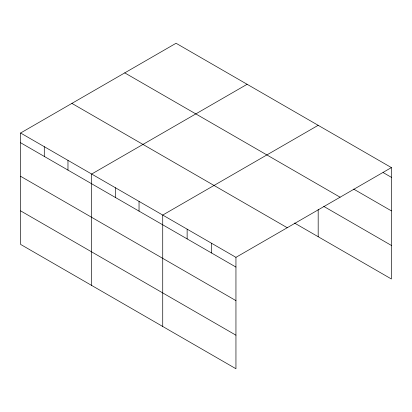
<?xml version="1.0" encoding="UTF-8"?>
<svg xmlns="http://www.w3.org/2000/svg" width="412" height="412" viewBox="0 0 412 412"><rect width="100%" height="100%" fill="white"/><g stroke="black" fill="none" stroke-linecap="round" stroke-linejoin="round"><path stroke-width="0.62" d="M20.6 133.009L235.947 257.34L235.947 368.74L20.6 244.409L20.6 133.009L176.053 43.26L391.4 167.591L391.4 278.991L294.492 223.041M247.118 84.29L91.665 174.039L91.665 285.439M318.182 125.315L162.73 215.064L162.73 326.469M235.947 257.34L391.4 167.591M383.078 172.525L391.4 177.33M353.681 189.103L391.4 210.877M124.754 72.878L340.101 197.209M323.729 206.371L391.4 245.444M71.899 103.391L287.246 227.723M20.6 142.748L235.947 267.079M20.6 176.295L235.947 300.626M20.6 210.862L235.947 335.193M318.182 209.384L318.182 236.72M211.541 243.25L211.541 252.989M187.136 229.154L187.136 238.898M139.04 201.391L139.04 211.129M115.355 187.712L115.355 197.451M67.975 160.361L67.975 170.099M44.29 146.682L44.29 156.426"/></g></svg>
